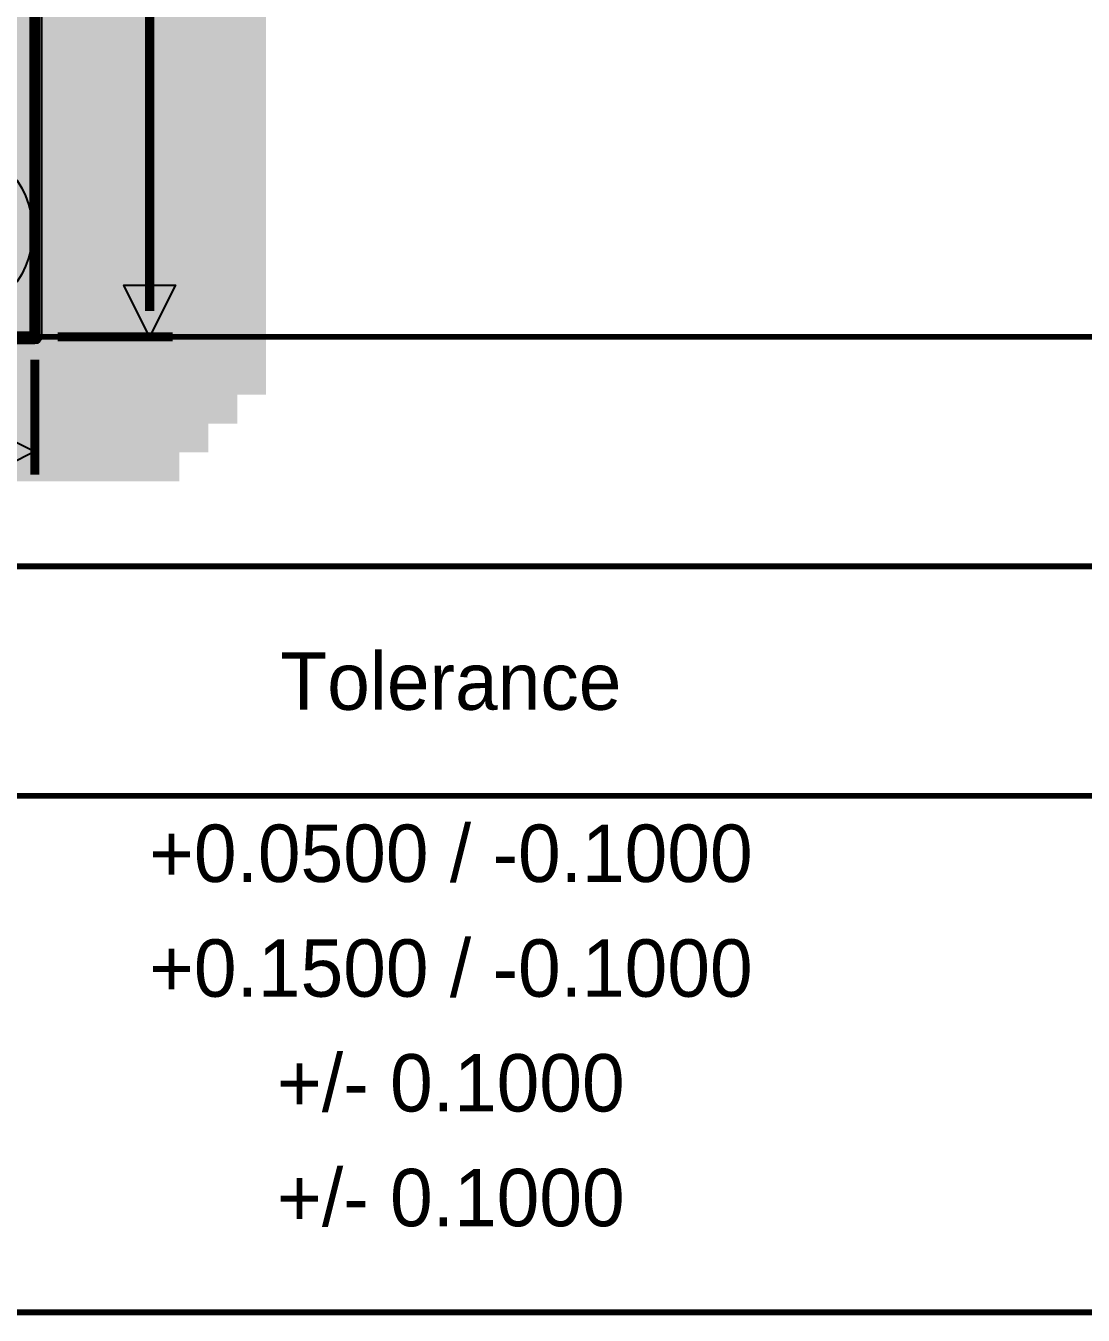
# Model space of a CAD drawing. Extents: x -6 to 145, y -22 to 62.
# Drawn here: x 40.12 to 63.53, y -21.65 to 6.88 of the extents above; entities that cross this region are included whole.
import ezdxf
from ezdxf.enums import TextEntityAlignment as Align

# ---------------------------------------------------------------- set-up
doc = ezdxf.new("R2010")
doc.units = 0
doc.header["$MEASUREMENT"] = 0
for name, color, linetype in [('ASSEMBLY_OUTLINES_TOP', 102, 'CONTINUOUS'), ('BOARD_OUTLINE', 10, 'CONTINUOUS'), ('DRILL_DRAWING', 21, 'CONTINUOUS'), ('MANUFACTURING_OUTLINES', 10, 'CONTINUOUS'), ('PLANE_SHAPES_LAYER_2', 230, 'CONTINUOUS'), ('PLANE_SHAPES_LAYER_3', 81, 'CONTINUOUS'), ('PLANE_SHAPES_LAYER_BOTTOM', 10, 'CONTINUOUS'), ('PLANE_SHAPES_LAYER_TOP', 150, 'CONTINUOUS'), ('SOLDERMASK_PADS_TOP', 180, 'CONTINUOUS')]:
    doc.layers.add(name, color=color, linetype=linetype)
doc.styles.add('VERIBEST_GERBER_0', font='txt')

msp = doc.modelspace()

# ---------------------------------------------------------------- hatches: boundary and pattern name
at = {"layer": 'ASSEMBLY_OUTLINES_TOP'}
for points in [[(42.86, 0), (42.2885, 1.143), (43.4315, 1.143)], [(40.32, -2.54), (39.177, -3.111499), (39.177, -1.9685)]]:
    msp.add_hatch(color=256, dxfattribs=at).paths.add_polyline_path(points, flags=0)

# ---------------------------------------------------------------- linework, layer by layer
at = {"layer": 'ASSEMBLY_OUTLINES_TOP', "const_width": 0.2032}
for points in [[(42.86, 24.630518), (42.86, 0.5715)], [(40.828, 0), (43.368, 0)], [(40.32, -0.508), (40.32, -3.048)]]:
    msp.add_lwpolyline(points, dxfattribs=at)
at = {"layer": 'ASSEMBLY_OUTLINES_TOP'}
for points in [[(42.86, 0), (42.2885, 1.143), (43.4315, 1.143)], [(40.32, -2.54), (39.177, -3.111499), (39.177, -1.9685)]]:
    msp.add_lwpolyline(points, close=True, dxfattribs=at)
at = {"layer": 'BOARD_OUTLINE', "const_width": 0.25}
msp.add_lwpolyline([(0, 0), (0, 51.854002), (6.406017, 58.24), (40.32, 58.24), (40.32, 0)], close=True, dxfattribs=at)
at = {"layer": 'DRILL_DRAWING', "const_width": 0.127}
msp.add_lwpolyline([(0, -21.59), (0, 0), (144.78, 0), (144.78, -21.59)], close=True, dxfattribs=at)
for points in [[(0, -5.08), (144.78, -5.08)], [(0, -10.16), (144.78, -10.16)]]:
    msp.add_lwpolyline(points, dxfattribs=at)
at = {"layer": 'MANUFACTURING_OUTLINES'}
msp.add_lwpolyline([(40.470405, 0, -0.414213562), (40.32, -0.150405), (0, -0.150405, -0.414213562), (-0.150405, 0), (-0.150405, 51.854002, -0.21575103), (-0.120324, 51.974326, -0.032881358), (-0.106186, 51.960521), (6.299831, 58.346519, -0.000011754), (6.299836, 58.346524, -0.199134352), (6.406388, 58.390405), (40.32, 58.390405, -0.414213562), (40.470405, 58.24)], format="xyb", close=True, dxfattribs=at)
at = {"layer": 'PLANE_SHAPES_LAYER_2'}
msp.add_solid([(-5.12, -1.92), (44.8, -1.92), (-5.12, 60.16), (44.8, 60.16)], dxfattribs=at)
at = {"layer": 'PLANE_SHAPES_LAYER_3'}
msp.add_solid([(-4.48, -1.28), (45.44, -1.28), (-4.48, 60.8), (45.44, 60.8)], dxfattribs=at)
at = {"layer": 'PLANE_SHAPES_LAYER_BOTTOM'}
msp.add_solid([(-6.4, -3.2), (43.52, -3.2), (-6.4, 58.88), (43.52, 58.88)], dxfattribs=at)
at = {"layer": 'PLANE_SHAPES_LAYER_TOP'}
msp.add_solid([(-5.76, -2.56), (44.16, -2.56), (-5.76, 59.52), (44.16, 59.52)], dxfattribs=at)
at = {"layer": 'SOLDERMASK_PADS_TOP'}
msp.add_circle((38.270522, 2.339177), 2, dxfattribs=at)

# ---------------------------------------------------------------- texts
at = {"layer": 'DRILL_DRAWING', "style": 'VERIBEST_GERBER_0'}
for s, p in [('Tolerance', (49.53, -7.62)), ('+0.0500 / -0.1000', (49.53, -11.43)), ('+0.1500 / -0.1000', (49.53, -13.97)), ('+/- 0.1000', (49.53, -16.51)), ('+/- 0.1000', (49.53, -19.05))]:
    msp.add_text(s, height=1.27, dxfattribs=at).set_placement(p, align=Align.MIDDLE_CENTER)

doc.saveas('drawing.dxf')
